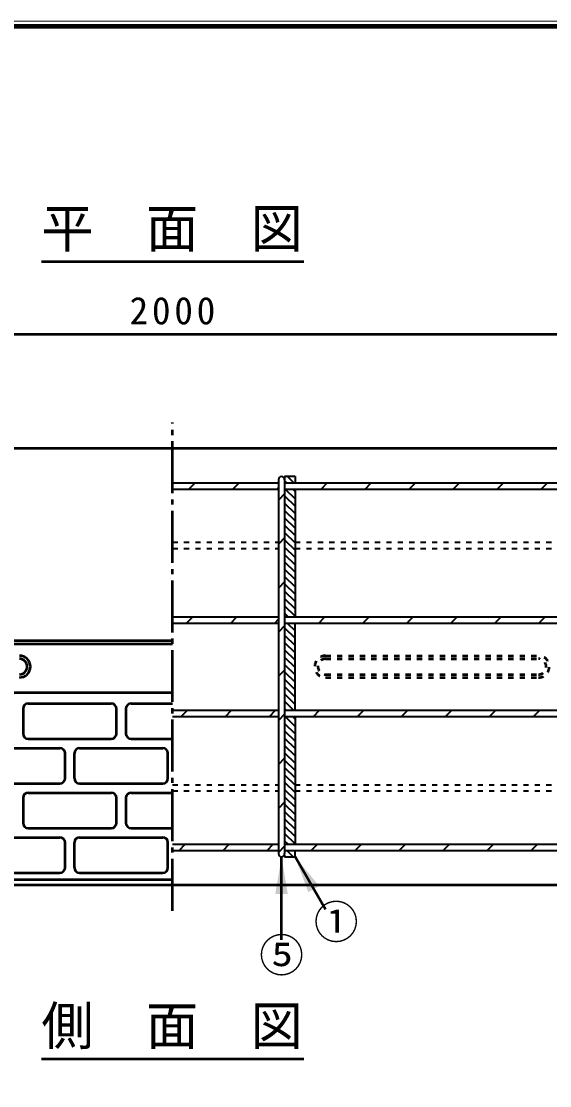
# Model space of a CAD drawing. Units: millimetres, scale not verified. Extents: x 100 to 4105, y 100 to 2870.
# Drawn here: x 2769 to 3278, y 1845 to 2870 of the extents above; entities that cross this region are included whole.
import ezdxf
from ezdxf.enums import TextEntityAlignment as Align

# ---------------------------------------------------------------- set-up
doc = ezdxf.new("R2010")
doc.units = ezdxf.units.MM
doc.header["$LTSCALE"] = 5
doc.linetypes.add('USER1', pattern=[2.2, 1, -1.2])
doc.linetypes.add('USER2', pattern=[13.4, 10, -1.2, 1, -1.2])
doc.layers.add('V-nasSTD', color=7, linetype='Continuous', lineweight=35)
doc.styles.add('ＭＳ ゴシック', font='')
doc.styles.get('ＭＳ ゴシック').set_extended_font_data('MS Gothic')

msp = doc.modelspace()

# ---------------------------------------------------------------- hatches: boundary and pattern name
at = {"layer": 'V-nasSTD'}
for points in [[(3025.761, 2029.614), (3019.761, 2065.614), (3013.761, 2029.614)], [(3055.957, 2037.437), (3032.761, 2065.614), (3045.565, 2031.437)]]:
    msp.add_hatch(color=256, dxfattribs=at).paths.add_polyline_path(points)

# ---------------------------------------------------------------- linework, layer by layer
at = {"layer": 'V-nasSTD', "lineweight": 100}
msp.add_line((4100, 2865), (105, 2865), dxfattribs=at)
at = {"layer": 'V-nasSTD', "lineweight": 50}
for p, q in [((2788.358, 2638.614), (3041.164, 2638.614)), ((1914.761, 2568.614), (3914.761, 2568.614)), ((3914.761, 2458.614), (1914.761, 2458.614)), ((1914.761, 2273.614), (2914.761, 2273.614)), ((1914.761, 2270.614), (2914.761, 2270.614)), ((1914.761, 2223.614), (2914.761, 2223.614)), ((2770.761, 2208.114), (2770.761, 2184.114)), ((2775.761, 2213.114), (2855.761, 2213.114)), ((2860.761, 2184.114), (2860.761, 2208.114)), ((2869.761, 2208.114), (2869.761, 2184.114)), ((2874.761, 2213.114), (2914.761, 2213.114)), ((2775.761, 2179.114), (2855.761, 2179.114)), ((2874.761, 2179.114), (2914.761, 2179.114)), ((2726.261, 2170.114), (2806.261, 2170.114)), ((2811.261, 2141.114), (2811.261, 2165.114)), ((2820.261, 2141.114), (2820.261, 2165.114)), ((2825.261, 2170.114), (2905.261, 2170.114)), ((2910.261, 2141.114), (2910.261, 2165.114)), ((2726.261, 2136.114), (2806.261, 2136.114)), ((2825.261, 2136.114), (2905.261, 2136.114)), ((2770.761, 2122.114), (2770.761, 2098.114)), ((2775.761, 2127.114), (2855.761, 2127.114)), ((2860.761, 2098.114), (2860.761, 2122.114)), ((2869.761, 2122.114), (2869.761, 2098.114)), ((2874.761, 2127.114), (2914.761, 2127.114)), ((2775.761, 2093.114), (2855.761, 2093.114)), ((2874.761, 2093.114), (2914.761, 2093.114)), ((2726.261, 2084.114), (2806.261, 2084.114)), ((2825.261, 2084.114), (2905.261, 2084.114)), ((2811.261, 2055.114), (2811.261, 2079.114)), ((2820.261, 2055.114), (2820.261, 2079.114)), ((2910.261, 2055.114), (2910.261, 2079.114)), ((3019.761, 1985.664), (3019.761, 2065.614)), ((3062.051, 2014.882), (3032.761, 2065.614)), ((2726.261, 2050.114), (2806.261, 2050.114)), ((2825.261, 2050.114), (2905.261, 2050.114)), ((1914.761, 2043.614), (2914.761, 2043.614)), ((1914.761, 2038.614), (3914.761, 2038.614)), ((2788.358, 1870.892), (3041.164, 1870.892))]:
    msp.add_line(p, q, dxfattribs=at)
at = {"layer": 'V-nasSTD', "linetype": 'USER2', "lineweight": 50}
msp.add_line((2914.761, 2013.614), (2914.761, 2483.614), dxfattribs=at)
at = {"layer": 'V-nasSTD'}
for p, q in [((3032.761, 2431.614), (3022.761, 2431.614)), ((3022.761, 2431.614), (3022.761, 2428.614)), ((3025.557, 2431.614), (3031.557, 2425.614)), ((3032.628, 2431.614), (3032.761, 2431.481)), ((3032.761, 2431.614), (3032.761, 2425.614)), ((2914.761, 2425.614), (3016.761, 2425.614)), ((2914.761, 2419.614), (3016.761, 2419.614)), ((2930.568, 2419.614), (2936.568, 2425.614)), ((2972.994, 2419.614), (2978.994, 2425.614)), ((3015.42, 2419.614), (3016.761, 2420.955)), ((3016.761, 2428.614), (3016.761, 2068.614)), ((3022.761, 2428.614), (3022.761, 2068.614)), ((3022.761, 2427.339), (3024.486, 2425.614)), ((3022.761, 2425.614), (3331.761, 2425.614)), ((3022.761, 2419.614), (3331.761, 2419.614)), ((3023.415, 2419.614), (3032.761, 2410.268)), ((3030.486, 2419.614), (3032.761, 2417.339)), ((3032.761, 2419.614), (3032.761, 2296.614)), ((3063.847, 2425.614), (3057.847, 2419.614)), ((3100.273, 2419.614), (3106.273, 2425.614)), ((3142.7, 2419.614), (3148.7, 2425.614)), ((3185.126, 2419.614), (3191.126, 2425.614)), ((3227.552, 2419.614), (3233.552, 2425.614)), ((3269.979, 2419.614), (3275.979, 2425.614)), ((3022.761, 2415.029), (3016.761, 2409.029)), ((3022.761, 2413.197), (3032.761, 2403.197)), ((3022.761, 2406.126), (3032.761, 2396.126)), ((3022.761, 2399.055), (3032.761, 2389.055)), ((3022.761, 2391.984), (3032.761, 2381.984)), ((3022.761, 2384.913), (3032.761, 2374.913)), ((3022.761, 2377.842), (3032.761, 2367.842)), ((3022.761, 2372.602), (3016.761, 2366.602)), ((3022.761, 2370.771), (3032.761, 2360.771)), ((3022.761, 2363.699), (3032.761, 2353.699)), ((3022.761, 2356.628), (3032.761, 2346.628)), ((3022.761, 2349.557), (3032.761, 2339.557)), ((3022.761, 2342.486), (3032.761, 2332.486)), ((3022.761, 2330.176), (3016.761, 2324.176)), ((3022.761, 2335.415), (3032.761, 2325.415)), ((3022.761, 2328.344), (3032.761, 2318.344)), ((3022.761, 2321.273), (3032.761, 2311.273)), ((3022.761, 2314.202), (3032.761, 2304.202)), ((3022.761, 2307.131), (3032.761, 2297.131)), ((2914.761, 2296.614), (3016.761, 2296.614)), ((2928.347, 2290.614), (2934.347, 2296.614)), ((2970.773, 2290.614), (2976.773, 2296.614)), ((3022.761, 2300.06), (3026.207, 2296.614)), ((3022.761, 2296.614), (3331.761, 2296.614)), ((3055.626, 2290.614), (3061.626, 2296.614)), ((3098.052, 2290.614), (3104.052, 2296.614)), ((3140.479, 2290.614), (3146.479, 2296.614)), ((3182.905, 2290.614), (3188.905, 2296.614)), ((3225.332, 2290.614), (3231.332, 2296.614)), ((3267.758, 2290.614), (3273.758, 2296.614)), ((2914.761, 2290.614), (3016.761, 2290.614)), ((3013.2, 2290.614), (3016.761, 2294.176)), ((3022.761, 2287.749), (3016.761, 2281.749)), ((3022.761, 2290.614), (3331.761, 2290.614)), ((3022.761, 2285.918), (3032.761, 2275.918)), ((3025.136, 2290.614), (3032.761, 2282.989)), ((3032.207, 2290.614), (3032.761, 2290.06)), ((3032.761, 2206.614), (3032.761, 2290.614)), ((3022.761, 2278.847), (3032.761, 2268.847)), ((3022.761, 2271.776), (3032.761, 2261.776)), ((3022.761, 2264.705), (3032.761, 2254.705)), ((3022.761, 2257.633), (3032.761, 2247.633)), ((3022.761, 2245.323), (3016.761, 2239.323)), ((3022.761, 2250.562), (3032.761, 2240.562)), ((3022.761, 2243.491), (3032.761, 2233.491)), ((3022.761, 2236.42), (3032.761, 2226.42)), ((3022.761, 2229.349), (3032.761, 2219.349)), ((3022.761, 2222.278), (3032.761, 2212.278)), ((3022.761, 2215.207), (3031.354, 2206.614)), ((2914.761, 2206.614), (3016.761, 2206.614)), ((2923.2, 2200.614), (2929.2, 2206.614)), ((2965.626, 2200.614), (2971.626, 2206.614)), ((3008.052, 2200.614), (3014.052, 2206.614)), ((3022.761, 2208.136), (3024.283, 2206.614)), ((3022.761, 2206.614), (3331.761, 2206.614)), ((3050.479, 2200.614), (3056.479, 2206.614)), ((3092.905, 2200.614), (3098.905, 2206.614)), ((3135.332, 2200.614), (3141.332, 2206.614)), ((3177.758, 2200.614), (3183.758, 2206.614)), ((3220.185, 2200.614), (3226.185, 2206.614)), ((3262.611, 2200.614), (3268.611, 2206.614)), ((2914.761, 2200.614), (3016.761, 2200.614)), ((3022.761, 2202.897), (3016.761, 2196.897)), ((3022.761, 2200.614), (3331.761, 2200.614)), ((3022.761, 2193.994), (3032.761, 2183.994)), ((3023.212, 2200.614), (3032.761, 2191.065)), ((3030.283, 2200.614), (3032.761, 2198.136)), ((3032.761, 2200.614), (3032.761, 2077.614)), ((3022.761, 2186.923), (3032.761, 2176.923)), ((3022.761, 2179.852), (3032.761, 2169.852)), ((3022.761, 2172.781), (3032.761, 2162.781)), ((3022.761, 2165.71), (3032.761, 2155.71)), ((3022.761, 2160.47), (3016.761, 2154.47)), ((3022.761, 2158.638), (3032.761, 2148.638)), ((3022.761, 2151.567), (3032.761, 2141.567)), ((3022.761, 2144.496), (3032.761, 2134.496)), ((3022.761, 2137.425), (3032.761, 2127.425)), ((3022.761, 2130.354), (3032.761, 2120.354)), ((3022.761, 2123.283), (3032.761, 2113.283)), ((3022.761, 2118.044), (3016.761, 2112.044)), ((3022.761, 2116.212), (3032.761, 2106.212)), ((3022.761, 2109.141), (3032.761, 2099.141)), ((3022.761, 2102.07), (3032.761, 2092.07)), ((3022.761, 2094.999), (3032.761, 2084.999)), ((3022.761, 2087.928), (3032.761, 2077.928)), ((3022.761, 2080.857), (3026.004, 2077.614)), ((2914.761, 2077.614), (3016.761, 2077.614)), ((2914.761, 2071.614), (3016.761, 2071.614)), ((2920.979, 2071.614), (2926.979, 2077.614)), ((2963.405, 2071.614), (2969.405, 2077.614)), ((3005.832, 2071.614), (3011.832, 2077.614)), ((3022.761, 2075.617), (3016.761, 2069.617)), ((3022.761, 2077.614), (3331.761, 2077.614)), ((3022.761, 2071.614), (3331.761, 2071.614)), ((3024.933, 2071.614), (3030.933, 2065.614)), ((3032.504, 2071.614), (3032.761, 2071.357)), ((3032.761, 2065.614), (3032.761, 2071.614)), ((3048.258, 2071.614), (3054.258, 2077.614)), ((3090.685, 2071.614), (3096.685, 2077.614)), ((3133.111, 2071.614), (3139.111, 2077.614)), ((3175.537, 2071.614), (3181.537, 2077.614)), ((3217.964, 2071.614), (3223.964, 2077.614)), ((3260.39, 2071.614), (3266.39, 2077.614)), ((3022.761, 2065.614), (3022.761, 2068.614)), ((3022.761, 2066.715), (3023.862, 2065.614)), ((3022.761, 2065.614), (3032.761, 2065.614))]:
    msp.add_line(p, q, dxfattribs=at)
at = {"layer": 'V-nasSTD', "linetype": 'USER1'}
for p, q in [((2914.761, 2368.326), (3016.761, 2368.326)), ((3032.761, 2368.326), (3331.761, 2368.326)), ((2914.761, 2362.326), (3016.761, 2362.326)), ((3032.761, 2362.326), (3331.761, 2362.326)), ((2914.761, 2134.902), (3016.761, 2134.902)), ((3032.761, 2134.902), (3331.761, 2134.902)), ((2914.761, 2128.902), (3016.761, 2128.902)), ((3032.761, 2128.902), (3331.761, 2128.902))]:
    msp.add_line(p, q, dxfattribs=at)
at = {"layer": 'V-nasSTD', "linetype": 'USER1', "lineweight": 50}
for p, q in [((3062.261, 2259.114), (3267.261, 2259.114)), ((3062.261, 2256.114), (3267.261, 2256.114)), ((3062.261, 2241.114), (3267.261, 2241.114)), ((3062.261, 2238.114), (3267.261, 2238.114))]:
    msp.add_line(p, q, dxfattribs=at)
at = {"layer": 'V-nasSTD', "lineweight": 13}
msp.add_lwpolyline([(100, 100), (100, 2870), (4105, 2870), (4105, 100)], close=True, dxfattribs=at)
at = {"layer": 'V-nasSTD'}
for centre, start, end in [((3019.761, 2428.614), 0, 180), ((3019.761, 2068.614), 180, 0)]:
    msp.add_arc(centre, 3, start, end, dxfattribs=at)
at = {"layer": 'V-nasSTD', "lineweight": 50}
for centre, radius, start, end in [((2767.261, 2248.614), 10.5, 270, 90), ((2767.261, 2248.614), 7.5, 270, 90), ((2775.761, 2208.114), 5, 90, 180), ((2855.761, 2208.114), 5, 0, 90), ((2874.761, 2208.114), 5, 90, 180), ((2775.761, 2184.114), 5, 180, 270), ((2855.761, 2184.114), 5, 270, 0), ((2874.761, 2184.114), 5, 180, 270), ((2806.261, 2165.114), 5, 0, 90), ((2825.261, 2165.114), 5, 90, 180), ((2905.261, 2165.114), 5, 0, 90), ((2806.261, 2141.114), 5, 270, 0), ((2825.261, 2141.114), 5, 180, 270), ((2905.261, 2141.114), 5, 270, 0), ((2775.761, 2122.114), 5, 90, 180), ((2855.761, 2122.114), 5, 0, 90), ((2874.761, 2122.114), 5, 90, 180), ((2775.761, 2098.114), 5, 180, 270), ((2855.761, 2098.114), 5, 270, 0), ((2874.761, 2098.114), 5, 180, 270), ((2806.261, 2079.114), 5, 0, 90), ((2825.261, 2079.114), 5, 90, 180), ((2905.261, 2079.114), 5, 0, 90), ((2806.261, 2055.114), 5, 270, 0), ((2825.261, 2055.114), 5, 180, 270), ((2905.261, 2055.114), 5, 270, 0)]:
    msp.add_arc(centre, radius, start, end, dxfattribs=at)
at = {"layer": 'V-nasSTD', "linetype": 'USER1', "lineweight": 50}
for centre, radius, start, end in [((3062.261, 2248.614), 10.5, 90, 270), ((3062.261, 2248.614), 7.5, 90, 270), ((3267.261, 2248.614), 10.5, 270, 90), ((3267.261, 2248.614), 7.5, 270, 90)]:
    msp.add_arc(centre, radius, start, end, dxfattribs=at)

# ---------------------------------------------------------------- texts
at = {"layer": 'V-nasSTD', "style": 'ＭＳ ゴシック'}
for s, height, p in [('平\u3000面\u3000図', 36.95, (2788.358, 2689.014)), ('①', 31.67, (3050.814, 2018.533)), ('⑤', 31.67, (2998.198, 1986.514)), ('側\u3000面\u3000図', 36.95, (2788.358, 1921.292))]:
    msp.add_text(s, height=height, dxfattribs=at).set_placement(p, align=Align.TOP_LEFT)
at = {"layer": 'V-nasSTD', "insert": (2873.361, 2604.614), "char_height": 26.39, "attachment_point": 1, "style": 'ＭＳ ゴシック'}
msp.add_mtext('\\T1.2;2000', dxfattribs=at)

doc.saveas('drawing.dxf')
